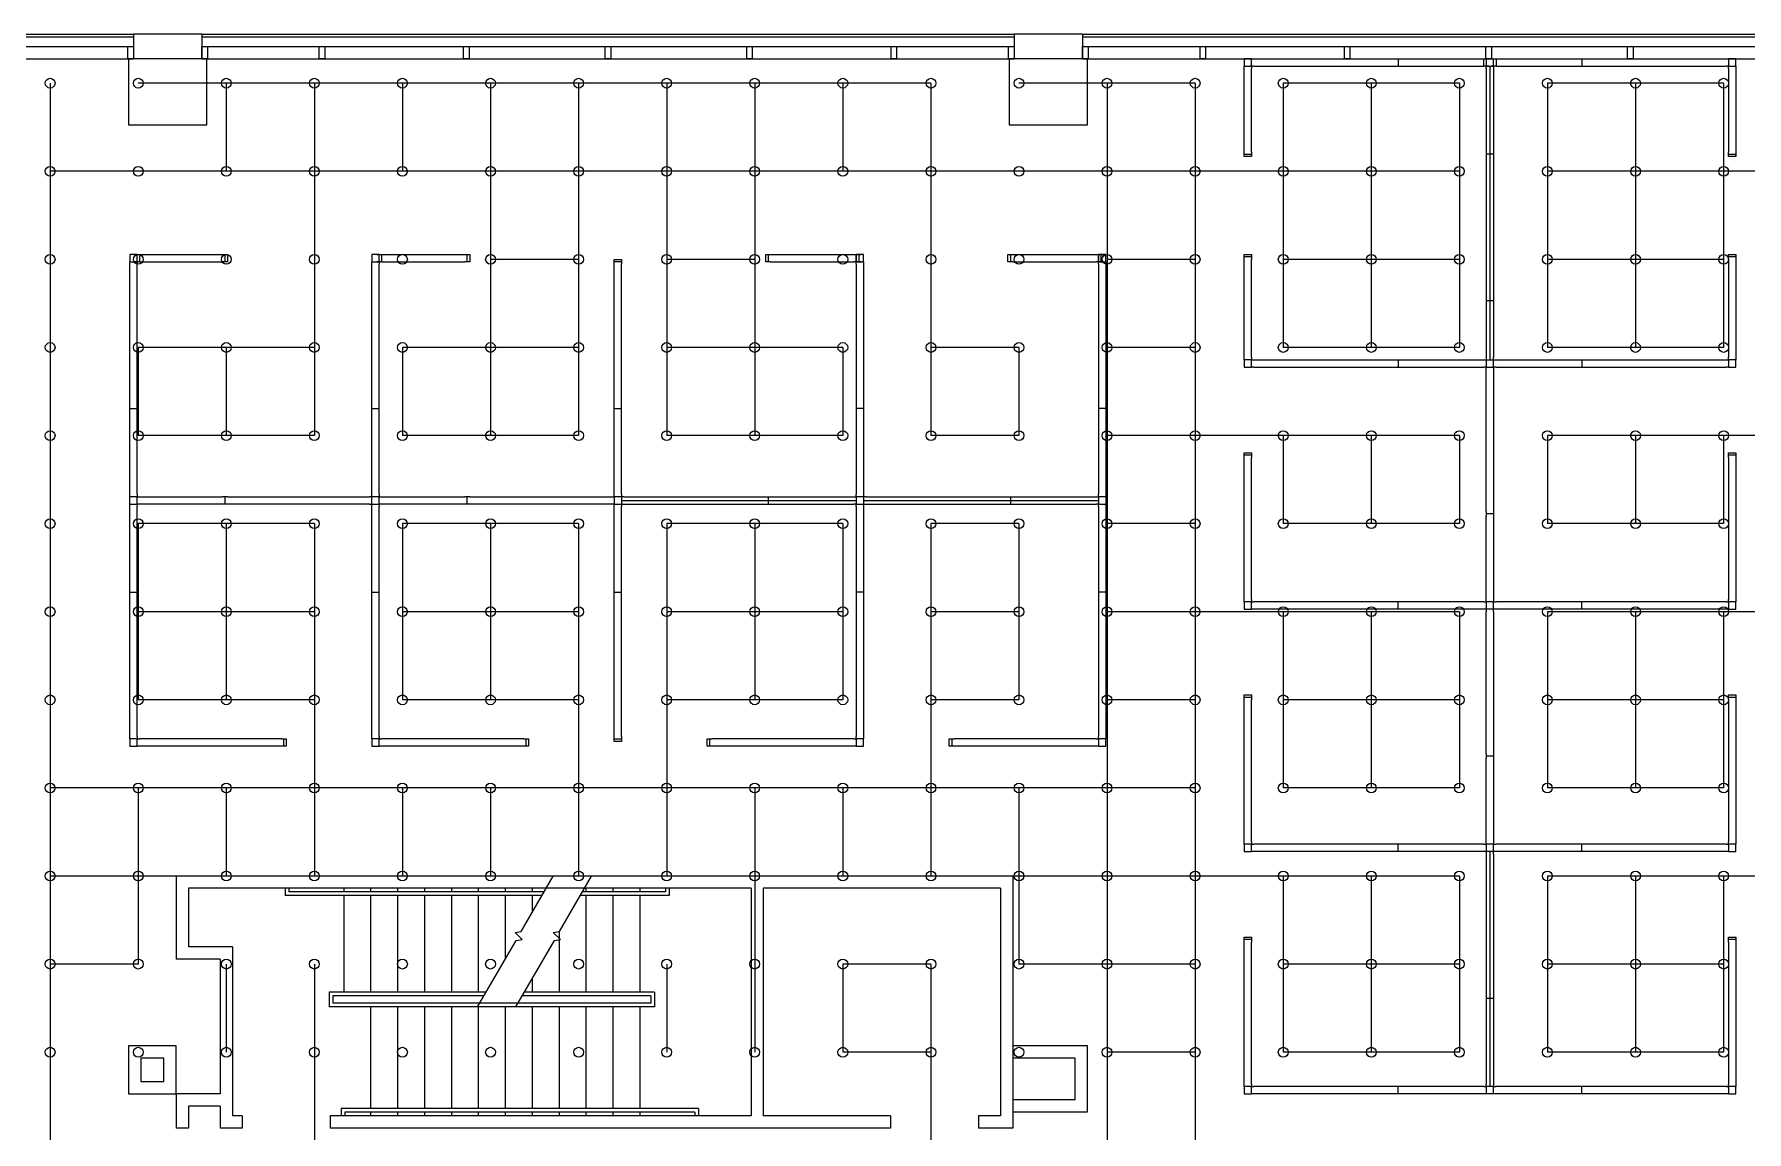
# Model space of a CAD drawing. Header units: inches. Extents: x 1102 to 3431, y 1202 to 3384.
# Drawn here: x 1530 to 2229, y 2936 to 3384 of the extents above; entities that cross this region are included whole.
import ezdxf

# ---------------------------------------------------------------- set-up
doc = ezdxf.new("R2010")
doc.units = ezdxf.units.IN
doc.header["$MEASUREMENT"] = 0
for name, color, linetype in [('E-B-CORE', 8, 'CONTINUOUS'), ('E-B-FURR', 6, 'CONTINUOUS'), ('E-B-GLAZ', 8, 'CONTINUOUS'), ('E-B-MULL', 8, 'CONTINUOUS'), ('E-B-SHEL', 2, 'CONTINUOUS'), ('E-F-STAIR', 8, 'CONTINUOUS'), ('PANELS_201', 6, 'CONTINUOUS')]:
    doc.layers.add(name, color=color, linetype=linetype)

msp = doc.modelspace()

# ---------------------------------------------------------------- linework, layer by layer
at = {"layer": 'E-B-CORE'}
for p, q in [((1929.5, 3040), (1587.5, 3040)), ((1587.5, 3040), (1587.5, 3006)), ((1929.5, 3040), (1929.5, 2937)), ((1822.5, 3035), (1592.5, 3035)), ((1592.5, 3035), (1592.5, 3011)), ((1822.5, 3035), (1822.5, 2942)), ((1924.5, 3035), (1827.5, 3035)), ((1827.5, 3035), (1827.5, 2942)), ((1924.5, 3035), (1924.5, 2942)), ((1610.5, 3011), (1592.5, 3011)), ((1610.5, 3011), (1610.5, 2942)), ((1605.5, 3006), (1587.5, 3006)), ((1605.5, 3006), (1605.5, 2951)), ((1955, 2965.610173), (1929.5, 2965.610173)), ((1955, 2948.610173), (1955, 2965.610173)), ((1605.5, 2951), (1587.5, 2951)), ((1587.5, 2951), (1587.5, 2937)), ((1929.5, 2948.610173), (1955, 2948.610173)), ((1605.5, 2946), (1592.5, 2946)), ((1592.5, 2946), (1592.5, 2937)), ((1605.5, 2946), (1605.5, 2937)), ((1614.5, 2942), (1610.5, 2942)), ((1614.5, 2942), (1614.5, 2937)), ((1822.5, 2942), (1650.5, 2942)), ((1650.5, 2942), (1650.5, 2937)), ((1879.5, 2942), (1827.5, 2942)), ((1879.5, 2942), (1879.5, 2937)), ((1924.5, 2942), (1915.5, 2942)), ((1915.5, 2942), (1915.5, 2937)), ((1592.5, 2937), (1587.5, 2937)), ((1614.5, 2937), (1605.5, 2937)), ((1879.5, 2937), (1650.5, 2937)), ((1929.5, 2937), (1915.5, 2937))]:
    msp.add_line(p, q, dxfattribs=at)
for points in [[(1587.5, 2970.610173), (1568, 2970.610173), (1568, 2951), (1587.5, 2951)], [(1582.5, 2965.610173), (1573, 2965.610173), (1573, 2956), (1582.5, 2956)]]:
    msp.add_lwpolyline(points, close=True, dxfattribs=at)
for points in [[(1960, 2970.610173), (1929.5, 2970.610173)], [(1929.5, 2943.610173), (1960, 2943.610173), (1960, 2970.610173)]]:
    msp.add_lwpolyline(points, dxfattribs=at)
at = {"layer": 'E-B-FURR'}
for p, q in [((1238, 3374), (1570, 3374)), ((1598, 3374), (1930, 3374)), ((1958, 3374), (2290, 3374))]:
    msp.add_line(p, q, dxfattribs=at)
at = {"layer": 'E-B-FURR', "color": 3}
for p, q in [((1536, 3364), (1536, 3328)), ((1608, 3364), (1572, 3364)), ((1608, 3364), (1608, 3328)), ((1644, 3364), (1608, 3364)), ((1644, 3364), (1644, 3328)), ((1680, 3364), (1644, 3364)), ((1680, 3364), (1680, 3328)), ((1716, 3364), (1680, 3364)), ((1716, 3364), (1716, 3328)), ((1752, 3364), (1716, 3364)), ((1752, 3364), (1752, 3328)), ((1788, 3364), (1752, 3364)), ((1788, 3364), (1788, 3328)), ((1824, 3364), (1788, 3364)), ((1824, 3364), (1824, 3328)), ((1860, 3364), (1824, 3364)), ((1860, 3364), (1860, 3328)), ((1896, 3364), (1860, 3364)), ((1896, 3364), (1896, 3328)), ((1968, 3364), (1932, 3364)), ((1968, 3364), (1968, 3328)), ((2004, 3364), (1968, 3364)), ((2004, 3364), (2004, 3328)), ((2040, 3364), (2040, 3328)), ((2076, 3364), (2040, 3364)), ((2076, 3364), (2076, 3328)), ((2112, 3364), (2076, 3364)), ((2112, 3364), (2112, 3328)), ((2148, 3364), (2148, 3328)), ((2184, 3364), (2148, 3364)), ((2184, 3364), (2184, 3328)), ((2220, 3364), (2184, 3364)), ((2220, 3364), (2220, 3328)), ((1536, 3328), (1536, 3292)), ((1572, 3328), (1536, 3328)), ((1608, 3328), (1572, 3328)), ((1644, 3328), (1608, 3328)), ((1644, 3328), (1644, 3292)), ((1680, 3328), (1644, 3328)), ((1716, 3328), (1680, 3328)), ((1716, 3328), (1716, 3292)), ((1752, 3328), (1716, 3328)), ((1752, 3328), (1752, 3292)), ((1788, 3328), (1752, 3328)), ((1788, 3328), (1788, 3292)), ((1824, 3328), (1788, 3328)), ((1824, 3328), (1824, 3292)), ((1860, 3328), (1824, 3328)), ((1896, 3328), (1860, 3328)), ((1896, 3328), (1896, 3292)), ((1932, 3328), (1896, 3328)), ((1968, 3328), (1932, 3328)), ((1968, 3328), (1968, 3292)), ((2004, 3328), (1968, 3328)), ((2004, 3328), (2004, 3292)), ((2040, 3328), (2004, 3328)), ((2040, 3328), (2040, 3292)), ((2076, 3328), (2040, 3328)), ((2076, 3328), (2076, 3292)), ((2112, 3328), (2076, 3328)), ((2112, 3328), (2112, 3292)), ((2148, 3328), (2148, 3292)), ((2184, 3328), (2148, 3328)), ((2184, 3328), (2184, 3292)), ((2220, 3328), (2184, 3328)), ((2220, 3328), (2220, 3292)), ((2256, 3328), (2220, 3328)), ((1536, 3292), (1536, 3256)), ((1644, 3292), (1644, 3256)), ((1716, 3292), (1716, 3256)), ((1752, 3292), (1716, 3292)), ((1752, 3292), (1752, 3256)), ((1788, 3292), (1788, 3256)), ((1824, 3292), (1788, 3292)), ((1824, 3292), (1824, 3256)), ((1896, 3292), (1896, 3256)), ((1968, 3292), (1968, 3256)), ((2004, 3292), (1968, 3292)), ((2004, 3292), (2004, 3256)), ((2040, 3292), (2040, 3256)), ((2076, 3292), (2040, 3292)), ((2076, 3292), (2076, 3256)), ((2112, 3292), (2076, 3292)), ((2112, 3292), (2112, 3256)), ((2148, 3292), (2148, 3256)), ((2184, 3292), (2148, 3292)), ((2184, 3292), (2184, 3256)), ((2220, 3292), (2184, 3292)), ((2220, 3292), (2220, 3256)), ((1536, 3256), (1536, 3220)), ((1572, 3256), (1572, 3220)), ((1608, 3256), (1572, 3256)), ((1608, 3256), (1608, 3220)), ((1644, 3256), (1608, 3256)), ((1644, 3256), (1644, 3220)), ((1680, 3256), (1680, 3220)), ((1716, 3256), (1680, 3256)), ((1716, 3256), (1716, 3220)), ((1752, 3256), (1716, 3256)), ((1752, 3256), (1752, 3220)), ((1788, 3256), (1788, 3220)), ((1824, 3256), (1788, 3256)), ((1824, 3256), (1824, 3220)), ((1860, 3256), (1824, 3256)), ((1860, 3256), (1860, 3220)), ((1896, 3256), (1896, 3220)), ((1932, 3256), (1896, 3256)), ((1932, 3256), (1932, 3220)), ((1968, 3256), (1968, 3220)), ((2004, 3256), (1968, 3256)), ((2004, 3256), (2004, 3220)), ((2076, 3256), (2040, 3256)), ((2112, 3256), (2076, 3256)), ((2184, 3256), (2148, 3256)), ((2220, 3256), (2184, 3256)), ((1536, 3220), (1536, 3184)), ((1608, 3220), (1572, 3220)), ((1644, 3220), (1608, 3220)), ((1716, 3220), (1680, 3220)), ((1752, 3220), (1716, 3220)), ((1824, 3220), (1788, 3220)), ((1860, 3220), (1824, 3220)), ((1932, 3220), (1896, 3220)), ((1968, 3220), (1968, 3184)), ((2004, 3220), (1968, 3220)), ((2004, 3220), (2004, 3184)), ((2040, 3220), (2004, 3220)), ((2040, 3220), (2040, 3184)), ((2076, 3220), (2040, 3220)), ((2076, 3220), (2076, 3184)), ((2112, 3220), (2076, 3220)), ((2112, 3220), (2112, 3184)), ((2148, 3220), (2148, 3184)), ((2184, 3220), (2148, 3220)), ((2184, 3220), (2184, 3184)), ((2220, 3220), (2184, 3220)), ((2220, 3220), (2220, 3184)), ((2256, 3220), (2220, 3220)), ((1536, 3184), (1536, 3148)), ((1572, 3184), (1572, 3148)), ((1608, 3184), (1572, 3184)), ((1608, 3184), (1608, 3148)), ((1644, 3184), (1608, 3184)), ((1644, 3184), (1644, 3148)), ((1680, 3184), (1680, 3148)), ((1716, 3184), (1680, 3184)), ((1716, 3184), (1716, 3148)), ((1752, 3184), (1716, 3184)), ((1752, 3184), (1752, 3148)), ((1788, 3184), (1788, 3148)), ((1824, 3184), (1788, 3184)), ((1824, 3184), (1824, 3148)), ((1860, 3184), (1824, 3184)), ((1860, 3184), (1860, 3148)), ((1896, 3184), (1896, 3148)), ((1932, 3184), (1896, 3184)), ((1932, 3184), (1932, 3148)), ((1968, 3184), (1968, 3148)), ((2004, 3184), (1968, 3184)), ((2004, 3184), (2004, 3148)), ((2076, 3184), (2040, 3184)), ((2112, 3184), (2076, 3184)), ((2184, 3184), (2148, 3184)), ((2220, 3184), (2184, 3184)), ((1536, 3148), (1536, 3112)), ((1572, 3148), (1572, 3112)), ((1608, 3148), (1572, 3148)), ((1608, 3148), (1608, 3112)), ((1644, 3148), (1608, 3148)), ((1644, 3148), (1644, 3112)), ((1680, 3148), (1680, 3112)), ((1716, 3148), (1680, 3148)), ((1716, 3148), (1716, 3112)), ((1752, 3148), (1716, 3148)), ((1752, 3148), (1752, 3112)), ((1788, 3148), (1788, 3112)), ((1824, 3148), (1788, 3148)), ((1824, 3148), (1824, 3112)), ((1860, 3148), (1824, 3148)), ((1860, 3148), (1860, 3112)), ((1896, 3148), (1896, 3112)), ((1932, 3148), (1896, 3148)), ((1932, 3148), (1932, 3112)), ((1968, 3148), (1968, 3112)), ((2004, 3148), (1968, 3148)), ((2004, 3148), (2004, 3112)), ((2040, 3148), (2004, 3148)), ((2040, 3148), (2040, 3112)), ((2076, 3148), (2040, 3148)), ((2076, 3148), (2076, 3112)), ((2112, 3148), (2076, 3148)), ((2112, 3148), (2112, 3112)), ((2148, 3148), (2148, 3112)), ((2184, 3148), (2148, 3148)), ((2184, 3148), (2184, 3112)), ((2220, 3148), (2184, 3148)), ((2220, 3148), (2220, 3112)), ((2256, 3148), (2220, 3148)), ((1536, 3112), (1536, 3076)), ((1608, 3112), (1572, 3112)), ((1644, 3112), (1608, 3112)), ((1644, 3112), (1644, 3076)), ((1716, 3112), (1680, 3112)), ((1752, 3112), (1716, 3112)), ((1752, 3112), (1752, 3076)), ((1788, 3112), (1788, 3076)), ((1824, 3112), (1788, 3112)), ((1860, 3112), (1824, 3112)), ((1896, 3112), (1896, 3076)), ((1932, 3112), (1896, 3112)), ((1968, 3112), (1968, 3076)), ((2004, 3112), (1968, 3112)), ((2004, 3112), (2004, 3076)), ((2040, 3112), (2040, 3076)), ((2076, 3112), (2040, 3112)), ((2076, 3112), (2076, 3076)), ((2112, 3112), (2076, 3112)), ((2112, 3112), (2112, 3076)), ((2148, 3112), (2148, 3076)), ((2184, 3112), (2148, 3112)), ((2184, 3112), (2184, 3076)), ((2220, 3112), (2184, 3112)), ((2220, 3112), (2220, 3076)), ((1536, 3076), (1536, 3040)), ((1572, 3076), (1536, 3076)), ((1572, 3076), (1572, 3040)), ((1608, 3076), (1572, 3076)), ((1608, 3076), (1608, 3040)), ((1644, 3076), (1608, 3076)), ((1644, 3076), (1644, 3040)), ((1680, 3076), (1644, 3076)), ((1680, 3076), (1680, 3040)), ((1716, 3076), (1680, 3076)), ((1716, 3076), (1716, 3040)), ((1752, 3076), (1716, 3076)), ((1752, 3076), (1752, 3040)), ((1788, 3076), (1752, 3076)), ((1788, 3076), (1788, 3040)), ((1824, 3076), (1788, 3076)), ((1824, 3076), (1824, 3040)), ((1860, 3076), (1824, 3076)), ((1860, 3076), (1860, 3040)), ((1896, 3076), (1860, 3076)), ((1896, 3076), (1896, 3040)), ((1932, 3076), (1896, 3076)), ((1932, 3076), (1932, 3040)), ((1968, 3076), (1932, 3076)), ((1968, 3076), (1968, 3040)), ((2004, 3076), (1968, 3076)), ((2004, 3076), (2004, 3040)), ((2076, 3076), (2040, 3076)), ((2112, 3076), (2076, 3076)), ((2184, 3076), (2148, 3076)), ((2220, 3076), (2184, 3076)), ((1536, 3040), (1536, 3004)), ((1572, 3040), (1536, 3040)), ((1572, 3040), (1572, 3004)), ((1608, 3040), (1572, 3040)), ((1644, 3040), (1608, 3040)), ((1680, 3040), (1644, 3040)), ((1716, 3040), (1680, 3040)), ((1824, 3040), (1788, 3040)), ((1824, 3040), (1824, 3004)), ((1860, 3040), (1824, 3040)), ((1896, 3040), (1860, 3040)), ((1932, 3040), (1896, 3040)), ((1932, 3040), (1932, 3004)), ((1968, 3040), (1932, 3040)), ((1968, 3040), (1968, 3004)), ((2004, 3040), (1968, 3040)), ((2004, 3040), (2004, 3004)), ((2040, 3040), (2004, 3040)), ((2040, 3040), (2040, 3004)), ((2076, 3040), (2040, 3040)), ((2076, 3040), (2076, 3004)), ((2112, 3040), (2076, 3040)), ((2112, 3040), (2112, 3004)), ((2148, 3040), (2148, 3004)), ((2184, 3040), (2148, 3040)), ((2184, 3040), (2184, 3004)), ((2220, 3040), (2184, 3040)), ((2220, 3040), (2220, 3004)), ((2256, 3040), (2220, 3040)), ((1536, 3004), (1536, 2968)), ((1572, 3004), (1536, 3004)), ((1608, 3004), (1608, 2968)), ((1644, 3004), (1644, 2968)), ((1788, 3004), (1788, 2968)), ((1824, 3004), (1824, 2968)), ((1860, 3004), (1860, 2968)), ((1896, 3004), (1860, 3004)), ((1896, 3004), (1896, 2968)), ((1968, 3004), (1932, 3004)), ((1968, 3004), (1968, 2968)), ((2004, 3004), (1968, 3004)), ((2004, 3004), (2004, 2968)), ((2040, 3004), (2040, 2968)), ((2076, 3004), (2040, 3004)), ((2076, 3004), (2076, 2968)), ((2112, 3004), (2076, 3004)), ((2112, 3004), (2112, 2968)), ((2148, 3004), (2148, 2968)), ((2184, 3004), (2148, 3004)), ((2184, 3004), (2184, 2968)), ((2220, 3004), (2184, 3004)), ((2220, 3004), (2220, 2968)), ((1536, 2968), (1536, 2932)), ((1644, 2968), (1644, 2932)), ((1896, 2968), (1860, 2968)), ((1896, 2968), (1896, 2932)), ((1968, 2968), (1968, 2932)), ((2004, 2968), (1968, 2968)), ((2004, 2968), (2004, 2932)), ((2076, 2968), (2040, 2968)), ((2112, 2968), (2076, 2968)), ((2184, 2968), (2148, 2968)), ((2220, 2968), (2184, 2968))]:
    msp.add_line(p, q, dxfattribs=at)
at = {"layer": 'E-B-FURR'}
for points in [[(1600, 3374), (1568, 3374), (1568, 3347), (1600, 3347)], [(1960, 3374), (1928, 3374), (1928, 3347), (1960, 3347)]]:
    msp.add_lwpolyline(points, close=True, dxfattribs=at)
for centre in [(1536, 3364), (1572, 3364), (1608, 3364), (1644, 3364), (1680, 3364), (1716, 3364), (1752, 3364), (1788, 3364), (1824, 3364), (1860, 3364), (1896, 3364), (1932, 3364), (1968, 3364), (2004, 3364), (2040, 3364), (2076, 3364), (2112, 3364), (2148, 3364), (2184, 3364), (2220, 3364), (1536, 3328), (1572, 3328), (1608, 3328), (1644, 3328), (1680, 3328), (1716, 3328), (1752, 3328), (1788, 3328), (1824, 3328), (1860, 3328), (1896, 3328), (1932, 3328), (1968, 3328), (2004, 3328), (2040, 3328), (2076, 3328), (2112, 3328), (2148, 3328), (2184, 3328), (2220, 3328), (1536, 3292), (1572, 3292), (1608, 3292), (1644, 3292), (1680, 3292), (1716, 3292), (1752, 3292), (1788, 3292), (1824, 3292), (1860, 3292), (1896, 3292), (1932, 3292), (1968, 3292), (2004, 3292), (2040, 3292), (2076, 3292), (2112, 3292), (2148, 3292), (2184, 3292), (2220, 3292), (1536, 3256), (1572, 3256), (1608, 3256), (1644, 3256), (1680, 3256), (1716, 3256), (1752, 3256), (1788, 3256), (1824, 3256), (1860, 3256), (1896, 3256), (1932, 3256), (1968, 3256), (2004, 3256), (2040, 3256), (2076, 3256), (2112, 3256), (2148, 3256), (2184, 3256), (2220, 3256), (1536, 3220), (1572, 3220), (1608, 3220), (1644, 3220), (1680, 3220), (1716, 3220), (1752, 3220), (1788, 3220), (1824, 3220), (1860, 3220), (1896, 3220), (1932, 3220), (1968, 3220), (2004, 3220), (2040, 3220), (2076, 3220), (2112, 3220), (2148, 3220), (2184, 3220), (2220, 3220), (1536, 3184), (1572, 3184), (1608, 3184), (1644, 3184), (1680, 3184), (1716, 3184), (1752, 3184), (1788, 3184), (1824, 3184), (1860, 3184), (1896, 3184), (1932, 3184), (1968, 3184), (2004, 3184), (2040, 3184), (2076, 3184), (2112, 3184), (2148, 3184), (2184, 3184), (2220, 3184), (1536, 3148), (1572, 3148), (1608, 3148), (1644, 3148), (1680, 3148), (1716, 3148), (1752, 3148), (1788, 3148), (1824, 3148), (1860, 3148), (1896, 3148), (1932, 3148), (1968, 3148), (2004, 3148), (2040, 3148), (2076, 3148), (2112, 3148), (2148, 3148), (2184, 3148), (2220, 3148), (1536, 3112), (1572, 3112), (1608, 3112), (1644, 3112), (1680, 3112), (1716, 3112), (1752, 3112), (1788, 3112), (1824, 3112), (1860, 3112), (1896, 3112), (1932, 3112), (1968, 3112), (2004, 3112), (2040, 3112), (2076, 3112), (2112, 3112), (2148, 3112), (2184, 3112), (2220, 3112), (1536, 3076), (1572, 3076), (1608, 3076), (1644, 3076), (1680, 3076), (1716, 3076), (1752, 3076), (1788, 3076), (1824, 3076), (1860, 3076), (1896, 3076), (1932, 3076), (1968, 3076), (2004, 3076), (2040, 3076), (2076, 3076), (2112, 3076), (2148, 3076), (2184, 3076), (2220, 3076), (1536, 3040), (1572, 3040), (1608, 3040), (1644, 3040), (1680, 3040), (1716, 3040), (1752, 3040), (1788, 3040), (1824, 3040), (1860, 3040), (1896, 3040), (1932, 3040), (1968, 3040), (2004, 3040), (2040, 3040), (2076, 3040), (2112, 3040), (2148, 3040), (2184, 3040), (2220, 3040), (1536, 3004), (1572, 3004), (1608, 3004), (1644, 3004), (1680, 3004), (1716, 3004), (1752, 3004), (1788, 3004), (1824, 3004), (1860, 3004), (1896, 3004), (1932, 3004), (1968, 3004), (2004, 3004), (2040, 3004), (2076, 3004), (2112, 3004), (2148, 3004), (2184, 3004), (2220, 3004), (1536, 2968), (1572, 2968), (1608, 2968), (1644, 2968), (1680, 2968), (1716, 2968), (1752, 2968), (1788, 2968), (1824, 2968), (1860, 2968), (1896, 2968), (1932, 2968), (1968, 2968), (2004, 2968), (2040, 2968), (2076, 2968), (2112, 2968), (2148, 2968), (2184, 2968), (2220, 2968)]:
    msp.add_circle(centre, 2, dxfattribs=at)
at = {"layer": 'E-B-GLAZ'}
for p, q in [((1238, 3384), (1570, 3384)), ((1238, 3383), (1570, 3383)), ((1598, 3384), (1930, 3384)), ((1598, 3383), (1930, 3383)), ((1958, 3384), (2290, 3384)), ((1958, 3383), (2290, 3383)), ((1238, 3379), (1570, 3379)), ((1598, 3379), (1930, 3379)), ((1958, 3379), (2290, 3379))]:
    msp.add_line(p, q, dxfattribs=at)
at = {"layer": 'E-B-MULL'}
for points in [[(1570, 3379), (1570, 3374), (1567.75, 3374), (1567.75, 3379)], [(1600.25, 3379), (1600.25, 3374), (1598, 3374), (1598, 3379)], [(1648.25, 3379), (1648.25, 3374), (1646, 3374), (1646, 3379)], [(1707.25, 3379), (1707.25, 3374), (1705, 3374), (1705, 3379)], [(1765.125, 3379), (1765.125, 3374), (1762.875, 3374), (1762.875, 3379)], [(1823, 3379), (1823, 3374), (1820.75, 3374), (1820.75, 3379)], [(1882, 3379), (1882, 3374), (1879.75, 3374), (1879.75, 3379)], [(1930, 3379), (1930, 3374), (1927.75, 3374), (1927.75, 3379)], [(1960.25, 3379), (1960.25, 3374), (1958, 3374), (1958, 3379)], [(2008.25, 3379), (2008.25, 3374), (2006, 3374), (2006, 3379)], [(2067.25, 3379), (2067.25, 3374), (2065, 3374), (2065, 3379)], [(2125.125, 3379), (2125.125, 3374), (2122.875, 3374), (2122.875, 3379)], [(2183, 3379), (2183, 3374), (2180.75, 3374), (2180.75, 3379)]]:
    msp.add_lwpolyline(points, close=True, dxfattribs=at)
at = {"layer": 'E-B-SHEL'}
for p, q in [((1570, 3384), (1570, 3374)), ((1598, 3384), (1570, 3384)), ((1598, 3384), (1598, 3374)), ((1930, 3384), (1930, 3374)), ((1958, 3384), (1930, 3384)), ((1958, 3384), (1958, 3374)), ((1598, 3374), (1570, 3374)), ((1958, 3374), (1930, 3374))]:
    msp.add_line(p, q, dxfattribs=at)
at = {"layer": 'E-F-STAIR'}
for p, q in [((1632, 3035), (1632, 3032)), ((1737.004818, 3032), (1632, 3032)), ((1633.5, 3035), (1633.5, 3033.5)), ((1737.870843, 3033.5), (1633.5, 3033.5)), ((1656, 3035), (1656, 3033.5)), ((1656, 3032), (1656, 2992.5)), ((1667, 3035), (1667, 3033.5)), ((1667, 3032), (1667, 2992.5)), ((1678, 3035), (1678, 3033.5)), ((1678, 3032), (1678, 2992.5)), ((1689, 3035), (1689, 3033.5)), ((1689, 3032), (1689, 2992.5)), ((1700, 3035), (1700, 3033.5)), ((1700, 3032), (1700, 2992.5)), ((1711, 3035), (1711, 3033.5)), ((1711, 3032), (1711, 2992.5)), ((1722, 3035), (1722, 3033.5)), ((1722, 3032), (1722, 3006.010893)), ((1733, 3035), (1733, 3033.5)), ((1733, 3032), (1733, 3025.063452)), ((1789, 3032), (1752.667234, 3032)), ((1787.5, 3033.5), (1753.533259, 3033.5)), ((1755, 3035), (1755, 3033.5)), ((1755, 3032), (1755, 2992.5)), ((1766, 3035), (1766, 3033.5)), ((1766, 3032), (1766, 2992.5)), ((1777, 3035), (1777, 3033.5)), ((1777, 3032), (1777, 2992.5)), ((1787.5, 3035), (1787.5, 3033.5)), ((1789, 3035), (1789, 3032)), ((1744, 3017.25124), (1744, 2992.5)), ((1733, 2997.935352), (1733, 2992.5)), ((1714.199482, 2992.5), (1650, 2992.5)), ((1650, 2992.5), (1650, 2986.5)), ((1713.333457, 2991), (1651.5, 2991)), ((1651.5, 2991), (1651.5, 2988)), ((1781.5, 2991), (1728.995873, 2991)), ((1783, 2992.5), (1729.861898, 2992.5)), ((1781.5, 2991), (1781.5, 2988)), ((1783, 2992.5), (1783, 2986.5)), ((1783, 2986.5), (1650, 2986.5)), ((1781.5, 2988), (1651.5, 2988)), ((1667, 2986.5), (1667, 2945)), ((1678, 2986.5), (1678, 2945)), ((1689, 2986.5), (1689, 2945)), ((1700, 2986.5), (1700, 2945)), ((1711, 2986.5), (1711, 2945)), ((1722, 2986.5), (1722, 2945)), ((1733, 2986.5), (1733, 2945)), ((1744, 2986.5), (1744, 2945)), ((1755, 2986.5), (1755, 2945)), ((1766, 2986.5), (1766, 2945)), ((1777, 2986.5), (1777, 2945)), ((1801, 2945), (1655, 2945)), ((1655, 2945), (1655, 2942)), ((1799.5, 2943.5), (1656.5, 2943.5)), ((1656.5, 2943.5), (1656.5, 2942)), ((1667, 2943.5), (1667, 2942)), ((1678, 2943.5), (1678, 2942)), ((1689, 2943.5), (1689, 2942)), ((1700, 2943.5), (1700, 2942)), ((1711, 2943.5), (1711, 2942)), ((1722, 2943.5), (1722, 2942)), ((1733, 2943.5), (1733, 2942)), ((1744, 2943.5), (1744, 2942)), ((1755, 2943.5), (1755, 2942)), ((1766, 2943.5), (1766, 2942)), ((1777, 2943.5), (1777, 2942)), ((1799.5, 2943.5), (1799.5, 2942)), ((1801, 2945), (1801, 2942))]:
    msp.add_line(p, q, dxfattribs=at)
for points in [[(1710.735381, 2986.5), (1726.431571, 3013.6866), (1728.930949, 3014.015649), (1726.002746, 3016.943852), (1728.502124, 3017.272902), (1741.62362, 3040)], [(1726.397797, 2986.5), (1742.093987, 3013.6866), (1744.593365, 3014.015649), (1741.665162, 3016.943852), (1744.16454, 3017.272902), (1757.286036, 3040)]]:
    msp.add_lwpolyline(points, dxfattribs=at)
at = {"layer": 'PANELS_201', "linetype": 'Continuous'}
for p, q in [((2086.000777, 3374), (2088.000777, 3374)), ((2087.000777, 3374), (2087.000777, 3371)), ((2123.000775, 3374), (2123.000775, 3371)), ((2126, 3370.998679), (2126, 3373.998679)), ((2160.999998, 3373.998679), (2162.999998, 3373.998679)), ((2161.999998, 3373.998679), (2161.999998, 3370.998679)), ((2086.000777, 3371), (2088.000777, 3371)), ((2160.999998, 3370.998679), (2162.999998, 3370.998679)), ((1571.501499, 3291.01024), (1571.501499, 3294.01024)), ((1670.501499, 3291.01024), (1670.501499, 3294.01024)), ((1866.501499, 3294.01024), (1866.501499, 3291.01024)), ((1965.501499, 3294.01024), (1965.501499, 3291.01024)), ((2123, 3188.998679), (2123, 3246.998679)), ((2126, 3246.998679), (2126, 3188.998679)), ((1572.501499, 3195.01024), (1606.501499, 3195.01024)), ((1606.501499, 3192.01024), (1572.501499, 3192.01024)), ((1608.501499, 3195.01024), (1666.501499, 3195.01024)), ((1666.501499, 3192.01024), (1608.501499, 3192.01024)), ((1671.501499, 3195.01024), (1705.501499, 3195.01024)), ((1705.501499, 3192.01024), (1671.501499, 3192.01024)), ((1707.501499, 3195.01024), (1765.501499, 3195.01024)), ((1765.501499, 3192.01024), (1707.501499, 3192.01024)), ((2123, 3152.998679), (2123, 3186.998679)), ((2126, 3186.998679), (2126, 3152.998679)), ((2123, 3089.998679), (2123, 3147.998679)), ((2126, 3147.998679), (2126, 3089.998679)), ((2123, 3053.998679), (2123, 3087.998679)), ((2126, 3087.998679), (2126, 3053.998679))]:
    msp.add_line(p, q, dxfattribs=at)
for points in [[(2027.000777, 3374), (2024.000777, 3374), (2024.000777, 3371)], [(2028.000777, 3371), (2027.000777, 3371), (2027.000777, 3374), (2028.000777, 3374)], [(2028.000777, 3374), (2086.000777, 3374)], [(2088.000777, 3374), (2122.000775, 3374)], [(2122, 3373.998679), (2123, 3373.998679), (2123, 3370.998679), (2122, 3370.998679)], [(2124.000775, 3371), (2123.000775, 3371), (2122.000775, 3371), (2122.000775, 3374), (2124.000775, 3374)], [(2123, 3373.998679), (2126, 3373.998679)], [(2125, 3373.998679), (2126, 3373.998679), (2127, 3373.998679), (2127, 3370.998679), (2125, 3370.998679)], [(2127, 3370.998679), (2126, 3370.998679), (2126, 3373.998679), (2127, 3373.998679)], [(2127, 3373.998679), (2160.999998, 3373.998679)], [(2162.999223, 3374), (2220.999223, 3374)], [(2220.999223, 3374), (2221.999223, 3374), (2221.999223, 3371), (2220.999223, 3371)], [(2224.999223, 3371), (2224.999223, 3374), (2221.999223, 3374)], [(2024.000777, 3370), (2024.000777, 3371), (2027.000777, 3371), (2027.000777, 3370)], [(2024.000777, 3336.000002), (2024.000777, 3370)], [(2027.000777, 3336.000002), (2027.000777, 3370)], [(2028.000777, 3371), (2086.000777, 3371)], [(2088.000777, 3371), (2122.000775, 3371)], [(2123, 3369.998679), (2123, 3370.998679), (2126, 3370.998679), (2126, 3369.998679)], [(2123, 3369.998679), (2123, 3335.998679)], [(2124.5, 3370.998679), (2124.5, 3334.998679)], [(2126, 3369.998679), (2126, 3335.998679)], [(2127, 3370.998679), (2160.999998, 3370.998679)], [(2162.999223, 3371), (2220.999223, 3371)], [(2221.999223, 3370), (2221.999223, 3371), (2224.999223, 3371), (2224.999223, 3370)], [(2221.999223, 3370), (2221.999223, 3336.000002)], [(2224.999223, 3370), (2224.999223, 3336.000002)], [(2027.000777, 3336.000002), (2027.000777, 3335.000002), (2027.000777, 3334.000002), (2024.000777, 3334.000002), (2024.000777, 3336.000002)], [(2024.000777, 3335.000002), (2027.000777, 3335.000002)], [(2123, 3335.998679), (2123, 3333.998679)], [(2126, 3334.998679), (2123, 3334.998679)], [(2123, 3333.998679), (2123, 3275.998679)], [(2124.5, 3334.998679), (2124.5, 3274.998679)], [(2126, 3335.998679), (2126, 3333.998679)], [(2126, 3333.998679), (2126, 3275.998679)], [(2224.999223, 3336.000002), (2224.999223, 3335.000002), (2224.999223, 3334.000002), (2221.999223, 3334.000002), (2221.999223, 3336.000002)], [(2221.999223, 3335.000002), (2224.999223, 3335.000002)], [(1571.501499, 3294.01024), (1568.501499, 3294.01024), (1568.501499, 3291.01024)], [(1568.501499, 3290.01024), (1568.501499, 3291.01024), (1571.501499, 3291.01024), (1571.501499, 3290.01024)], [(1568.501499, 3232.01024), (1568.501499, 3290.01024)], [(1570.501499, 3294.01024), (1571.501499, 3294.01024), (1572.501499, 3294.01024), (1572.501499, 3291.01024), (1570.501499, 3291.01024)], [(1572.501499, 3291.01024), (1571.501499, 3291.01024), (1571.501499, 3294.01024), (1572.501499, 3294.01024)], [(1571.501499, 3232.01024), (1571.501499, 3290.01024)], [(1572.501499, 3294.01024), (1606.501498, 3294.01024)], [(1572.501499, 3291.01024), (1606.501498, 3291.01024)], [(1606.501498, 3294.01024), (1607.501498, 3294.01024), (1608.501498, 3294.01024), (1608.501498, 3291.01024), (1606.501498, 3291.01024)], [(1607.501498, 3291.01024), (1607.501498, 3294.01024)], [(1670.501499, 3294.01024), (1667.501499, 3294.01024), (1667.501499, 3291.01024)], [(1667.501499, 3290.01024), (1667.501499, 3291.01024), (1670.501499, 3291.01024), (1670.501499, 3290.01024)], [(1667.501499, 3232.01024), (1667.501499, 3290.01024)], [(1669.501499, 3294.01024), (1670.501499, 3294.01024), (1671.501499, 3294.01024), (1671.501499, 3291.01024), (1669.501499, 3291.01024)], [(1671.501499, 3291.01024), (1670.501499, 3291.01024), (1670.501499, 3294.01024), (1671.501499, 3294.01024)], [(1670.501499, 3232.01024), (1670.501499, 3290.01024)], [(1671.501499, 3294.01024), (1705.501498, 3294.01024)], [(1671.501499, 3291.01024), (1705.501498, 3291.01024)], [(1705.501498, 3294.01024), (1706.501498, 3294.01024), (1707.501498, 3294.01024), (1707.501498, 3291.01024), (1705.501498, 3291.01024)], [(1706.501498, 3291.01024), (1706.501498, 3294.01024)], [(1766.501499, 3290.01024), (1766.501499, 3291.01024), (1766.501499, 3292.01024), (1769.501499, 3292.01024), (1769.501499, 3290.01024)], [(1769.501499, 3291.01024), (1766.501499, 3291.01024)], [(1766.501499, 3232.01024), (1766.501499, 3290.01024)], [(1769.501499, 3232.01024), (1769.501499, 3290.01024)], [(1830.501501, 3291.01024), (1829.501501, 3291.01024), (1828.501501, 3291.01024), (1828.501501, 3294.01024), (1830.501501, 3294.01024)], [(1829.501501, 3294.01024), (1829.501501, 3291.01024)], [(1830.501501, 3294.01024), (1864.501499, 3294.01024)], [(1830.501501, 3291.01024), (1864.501499, 3291.01024)], [(1864.501499, 3294.01024), (1865.501499, 3294.01024), (1865.501499, 3291.01024), (1864.501499, 3291.01024)], [(1867.501499, 3291.01024), (1866.501499, 3291.01024), (1865.501499, 3291.01024), (1865.501499, 3294.01024), (1867.501499, 3294.01024)], [(1868.501499, 3291.01024), (1868.501499, 3294.01024), (1865.501499, 3294.01024)], [(1865.501499, 3290.01024), (1865.501499, 3291.01024), (1868.501499, 3291.01024), (1868.501499, 3290.01024)], [(1865.501499, 3290.01024), (1865.501499, 3232.01024)], [(1868.501499, 3290.01024), (1868.501499, 3232.01024)], [(1929.501501, 3291.01024), (1928.501501, 3291.01024), (1927.501501, 3291.01024), (1927.501501, 3294.01024), (1929.501501, 3294.01024)], [(1928.501501, 3294.01024), (1928.501501, 3291.01024)], [(1929.501501, 3294.01024), (1963.501499, 3294.01024)], [(1929.501501, 3291.01024), (1963.501499, 3291.01024)], [(1963.501499, 3294.01024), (1964.501499, 3294.01024), (1964.501499, 3291.01024), (1963.501499, 3291.01024)], [(1966.501499, 3291.01024), (1965.501499, 3291.01024), (1964.501499, 3291.01024), (1964.501499, 3294.01024), (1966.501499, 3294.01024)], [(1967.501499, 3291.01024), (1967.501499, 3294.01024), (1964.501499, 3294.01024)], [(1964.501499, 3290.01024), (1964.501499, 3291.01024), (1967.501499, 3291.01024), (1967.501499, 3290.01024)], [(1964.501499, 3290.01024), (1964.501499, 3232.01024)], [(1967.501499, 3290.01024), (1967.501499, 3232.01024)], [(2024, 3291.998679), (2024, 3292.998679), (2024, 3293.998679), (2027, 3293.998679), (2027, 3291.998679)], [(2027, 3292.998679), (2024, 3292.998679)], [(2024, 3251.998679), (2024, 3291.998679)], [(2027, 3251.998679), (2027, 3291.998679)], [(2221.998446, 3291.998679), (2221.998446, 3292.998679), (2221.998446, 3293.998679), (2224.998446, 3293.998679), (2224.998446, 3291.998679)], [(2224.998446, 3292.998679), (2221.998446, 3292.998679)], [(2221.998446, 3291.998679), (2221.998446, 3251.998679)], [(2224.998446, 3291.998679), (2224.998446, 3251.998679)], [(2123, 3275.998679), (2123, 3273.998679)], [(2126, 3275.998679), (2126, 3273.998679)], [(2126, 3274.998679), (2123, 3274.998679)], [(2123, 3273.998679), (2123, 3251.998679)], [(2124.5, 3274.998679), (2124.5, 3250.998679)], [(2126, 3273.998679), (2126, 3251.998679)], [(2027, 3251.998679), (2027, 3250.998679), (2024, 3250.998679), (2024, 3251.998679)], [(2024, 3250.998679), (2024, 3247.998679), (2027, 3247.998679)], [(2028, 3247.998679), (2027, 3247.998679), (2027, 3250.998679), (2028, 3250.998679)], [(2028, 3250.998679), (2086, 3250.998679)], [(2028, 3247.998679), (2086, 3247.998679)], [(2086, 3250.998679), (2088, 3250.998679)], [(2086, 3247.998679), (2088, 3247.998679)], [(2087, 3250.998679), (2087, 3247.998679)], [(2088, 3250.998679), (2122, 3250.998679)], [(2088, 3247.998679), (2122, 3247.998679)], [(2122, 3250.998679), (2123, 3250.998679), (2123, 3247.998679), (2122, 3247.998679)], [(2123, 3251.998679), (2123, 3250.998679), (2126, 3250.998679), (2126, 3251.998679)], [(2123, 3246.998679), (2123, 3247.998679), (2126, 3247.998679), (2126, 3246.998679)], [(2127, 3247.998679), (2126, 3247.998679), (2126, 3250.998679), (2127, 3250.998679)], [(2127, 3250.998679), (2161, 3250.998679)], [(2127, 3247.998679), (2161, 3247.998679)], [(2161, 3250.998679), (2163, 3250.998679)], [(2161, 3247.998679), (2163, 3247.998679)], [(2162, 3250.998679), (2162, 3247.998679)], [(2163, 3250.998679), (2221, 3250.998679)], [(2163, 3247.998679), (2221, 3247.998679)], [(2221, 3250.998679), (2222, 3250.998679), (2222, 3247.998679), (2221, 3247.998679)], [(2225, 3251.998679), (2225, 3250.998679), (2222, 3250.998679), (2222, 3251.998679)], [(2222, 3247.998679), (2225, 3247.998679), (2225, 3250.998679)], [(1568.501499, 3230.01024), (1568.501499, 3232.01024)], [(1568.501499, 3231.01024), (1571.501499, 3231.01024)], [(1568.501499, 3196.01024), (1568.501499, 3230.01024)], [(1571.501499, 3230.01024), (1571.501499, 3232.01024)], [(1571.501499, 3196.01024), (1571.501499, 3230.01024)], [(1667.501499, 3230.01024), (1667.501499, 3232.01024)], [(1667.501499, 3231.01024), (1670.501499, 3231.01024)], [(1667.501499, 3196.01024), (1667.501499, 3230.01024)], [(1670.501499, 3230.01024), (1670.501499, 3232.01024)], [(1670.501499, 3196.01024), (1670.501499, 3230.01024)], [(1766.501499, 3230.01024), (1766.501499, 3232.01024)], [(1766.501499, 3231.01024), (1769.501499, 3231.01024)], [(1766.501499, 3196.01024), (1766.501499, 3230.01024)], [(1769.501499, 3230.01024), (1769.501499, 3232.01024)], [(1769.501499, 3196.01024), (1769.501499, 3230.01024)], [(1865.501499, 3232.01024), (1865.501499, 3230.01024)], [(1868.501499, 3231.01024), (1865.501499, 3231.01024)], [(1865.501499, 3230.01024), (1865.501499, 3196.01024)], [(1868.501499, 3232.01024), (1868.501499, 3230.01024)], [(1868.501499, 3230.01024), (1868.501499, 3196.01024)], [(1964.501499, 3232.01024), (1964.501499, 3230.01024)], [(1967.501499, 3231.01024), (1964.501499, 3231.01024)], [(1964.501499, 3230.01024), (1964.501499, 3196.01024)], [(1967.501499, 3232.01024), (1967.501499, 3230.01024)], [(1967.501499, 3230.01024), (1967.501499, 3196.01024)], [(2024, 3210.998679), (2024, 3211.998679), (2024, 3212.998679), (2027, 3212.998679), (2027, 3210.998679)], [(2222, 3210.998679), (2222, 3211.998679), (2222, 3212.998679), (2225, 3212.998679), (2225, 3210.998679)], [(2027, 3211.998679), (2024, 3211.998679)], [(2024, 3152.998679), (2024, 3210.998679)], [(2027, 3152.998679), (2027, 3210.998679)], [(2225, 3211.998679), (2222, 3211.998679)], [(2222, 3210.998679), (2222, 3152.998679)], [(2225, 3210.998679), (2225, 3152.998679)], [(1571.501499, 3196.01024), (1571.501499, 3195.01024), (1568.501499, 3195.01024), (1568.501499, 3196.01024)], [(1568.501499, 3192.01024), (1568.501499, 3195.01024)], [(1568.501499, 3191.01024), (1568.501499, 3192.01024), (1571.501499, 3192.01024), (1571.501499, 3191.01024)], [(1572.501499, 3192.01024), (1571.501499, 3192.01024), (1571.501499, 3195.01024), (1572.501499, 3195.01024)], [(1608.501499, 3195.01024), (1606.501499, 3195.01024)], [(1608.501499, 3192.01024), (1606.501499, 3192.01024)], [(1607.501499, 3192.01024), (1607.501499, 3195.01024)], [(1666.501499, 3192.01024), (1667.501499, 3192.01024), (1667.501499, 3195.01024), (1666.501499, 3195.01024)], [(1670.501499, 3196.01024), (1670.501499, 3195.01024), (1667.501499, 3195.01024), (1667.501499, 3196.01024)], [(1667.501499, 3191.01024), (1667.501499, 3192.01024), (1670.501499, 3192.01024), (1670.501499, 3191.01024)], [(1671.501499, 3192.01024), (1670.501499, 3192.01024), (1670.501499, 3195.01024), (1671.501499, 3195.01024)], [(1707.501499, 3195.01024), (1705.501499, 3195.01024)], [(1707.501499, 3192.01024), (1705.501499, 3192.01024)], [(1706.501499, 3192.01024), (1706.501499, 3195.01024)], [(1765.501499, 3195.01024), (1766.501499, 3195.01024), (1766.501499, 3192.01024), (1765.501499, 3192.01024)], [(1769.501499, 3196.01024), (1769.501499, 3195.01024), (1766.501499, 3195.01024), (1766.501499, 3196.01024)], [(1766.501499, 3191.01024), (1766.501499, 3192.01024), (1769.501499, 3192.01024), (1769.501499, 3191.01024)], [(1770.501499, 3195.01024), (1769.501499, 3195.01024), (1769.501499, 3192.01024), (1770.501499, 3192.01024)], [(1769.501499, 3193.51024), (1829.501499, 3193.51024)], [(1770.501499, 3195.01024), (1828.501499, 3195.01024)], [(1770.501499, 3192.01024), (1828.501499, 3192.01024)], [(1828.501499, 3195.01024), (1830.501499, 3195.01024)], [(1828.501499, 3192.01024), (1830.501499, 3192.01024)], [(1829.501499, 3195.01024), (1829.501499, 3192.01024)], [(1829.501499, 3193.51024), (1865.501499, 3193.51024)], [(1830.501499, 3195.01024), (1864.501499, 3195.01024)], [(1830.501499, 3192.01024), (1864.501499, 3192.01024)], [(1864.501499, 3195.01024), (1865.501499, 3195.01024), (1865.501499, 3192.01024), (1864.501499, 3192.01024)], [(1868.501499, 3196.01024), (1868.501499, 3195.01024), (1865.501499, 3195.01024), (1865.501499, 3196.01024)], [(1865.501499, 3191.01024), (1865.501499, 3192.01024), (1868.501499, 3192.01024), (1868.501499, 3191.01024)], [(1869.501499, 3195.01024), (1868.501499, 3195.01024), (1868.501499, 3192.01024), (1869.501499, 3192.01024)], [(1868.501499, 3193.51024), (1928.501499, 3193.51024)], [(1869.501499, 3195.01024), (1927.501499, 3195.01024)], [(1869.501499, 3192.01024), (1927.501499, 3192.01024)], [(1927.501499, 3195.01024), (1929.501499, 3195.01024)], [(1927.501499, 3192.01024), (1929.501499, 3192.01024)], [(1928.501499, 3195.01024), (1928.501499, 3192.01024)], [(1928.501499, 3193.51024), (1964.501499, 3193.51024)], [(1929.501499, 3195.01024), (1963.501499, 3195.01024)], [(1929.501499, 3192.01024), (1963.501499, 3192.01024)], [(1963.501499, 3195.01024), (1964.501499, 3195.01024), (1964.501499, 3192.01024), (1963.501499, 3192.01024)], [(1967.501499, 3196.01024), (1967.501499, 3195.01024), (1964.501499, 3195.01024), (1964.501499, 3196.01024)], [(1964.501499, 3191.01024), (1964.501499, 3192.01024), (1967.501499, 3192.01024), (1967.501499, 3191.01024)], [(1967.501499, 3195.01024), (1967.501499, 3192.01024)], [(1568.501499, 3157.01024), (1568.501499, 3191.01024)], [(1571.501499, 3157.01024), (1571.501499, 3191.01024)], [(1667.501499, 3157.01024), (1667.501499, 3191.01024)], [(1670.501499, 3157.01024), (1670.501499, 3191.01024)], [(1766.501499, 3157.01024), (1766.501499, 3191.01024)], [(1769.501499, 3157.01024), (1769.501499, 3191.01024)], [(1865.501499, 3191.01024), (1865.501499, 3157.01024)], [(1868.501499, 3191.01024), (1868.501499, 3157.01024)], [(1964.501499, 3191.01024), (1964.501499, 3157.01024)], [(1967.501499, 3191.01024), (1967.501499, 3157.01024)], [(2123, 3188.998679), (2123, 3186.998679)], [(2126, 3187.998679), (2123, 3187.998679)], [(2126, 3188.998679), (2126, 3186.998679)], [(1568.501499, 3155.01024), (1568.501499, 3157.01024)], [(1571.501499, 3155.01024), (1571.501499, 3157.01024)], [(1667.501499, 3155.01024), (1667.501499, 3157.01024)], [(1670.501499, 3155.01024), (1670.501499, 3157.01024)], [(1766.501499, 3155.01024), (1766.501499, 3157.01024)], [(1769.501499, 3155.01024), (1769.501499, 3157.01024)], [(1865.501499, 3157.01024), (1865.501499, 3155.01024)], [(1868.501499, 3157.01024), (1868.501499, 3155.01024)], [(1964.501499, 3157.01024), (1964.501499, 3155.01024)], [(1967.501499, 3157.01024), (1967.501499, 3155.01024)], [(1568.501499, 3156.01024), (1571.501499, 3156.01024)], [(1568.501499, 3097.01024), (1568.501499, 3155.01024)], [(1571.501499, 3097.01024), (1571.501499, 3155.01024)], [(1667.501499, 3156.01024), (1670.501499, 3156.01024)], [(1667.501499, 3097.01024), (1667.501499, 3155.01024)], [(1670.501499, 3097.01024), (1670.501499, 3155.01024)], [(1766.501499, 3156.01024), (1769.501499, 3156.01024)], [(1766.501499, 3097.01024), (1766.501499, 3155.01024)], [(1769.501499, 3097.01024), (1769.501499, 3155.01024)], [(1868.501499, 3156.01024), (1865.501499, 3156.01024)], [(1865.501499, 3155.01024), (1865.501499, 3097.01024)], [(1868.501499, 3155.01024), (1868.501499, 3097.01024)], [(1967.501499, 3156.01024), (1964.501499, 3156.01024)], [(1964.501499, 3155.01024), (1964.501499, 3097.01024)], [(1967.501499, 3155.01024), (1967.501499, 3097.01024)], [(2027, 3152.998679), (2027, 3151.998679), (2024, 3151.998679), (2024, 3152.998679)], [(2024, 3151.998679), (2024, 3148.998679), (2027, 3148.998679)], [(2028, 3148.998679), (2027, 3148.998679), (2027, 3151.998679), (2028, 3151.998679)], [(2086, 3151.998679), (2028, 3151.998679)], [(2088, 3151.998679), (2086, 3151.998679)], [(2087, 3148.998679), (2087, 3151.998679)], [(2122, 3151.998679), (2088, 3151.998679)], [(2122, 3151.998679), (2123, 3151.998679), (2123, 3148.998679), (2122, 3148.998679)], [(2126, 3152.998679), (2126, 3151.998679), (2123, 3151.998679), (2123, 3152.998679)], [(2127, 3148.998679), (2126, 3148.998679), (2126, 3151.998679), (2127, 3151.998679)], [(2161, 3151.998679), (2127, 3151.998679)], [(2163, 3151.998679), (2161, 3151.998679)], [(2162, 3148.998679), (2162, 3151.998679)], [(2221, 3151.998679), (2163, 3151.998679)], [(2221, 3151.998679), (2222, 3151.998679), (2222, 3148.998679), (2221, 3148.998679)], [(2225, 3152.998679), (2225, 3151.998679), (2222, 3151.998679), (2222, 3152.998679)], [(2222, 3148.998679), (2225, 3148.998679), (2225, 3151.998679)], [(2086, 3148.998679), (2028, 3148.998679)], [(2088, 3148.998679), (2086, 3148.998679)], [(2122, 3148.998679), (2088, 3148.998679)], [(2126, 3147.998679), (2126, 3148.998679), (2123, 3148.998679), (2123, 3147.998679)], [(2161, 3148.998679), (2127, 3148.998679)], [(2163, 3148.998679), (2161, 3148.998679)], [(2221, 3148.998679), (2163, 3148.998679)], [(2024, 3111.998679), (2024, 3112.998679), (2024, 3113.998679), (2027, 3113.998679), (2027, 3111.998679)], [(2027, 3112.998679), (2024, 3112.998679)], [(2024, 3053.998679), (2024, 3111.998679)], [(2027, 3053.998679), (2027, 3111.998679)], [(2222, 3111.998679), (2222, 3112.998679), (2222, 3113.998679), (2225, 3113.998679), (2225, 3111.998679)], [(2225, 3112.998679), (2222, 3112.998679)], [(2222, 3111.998679), (2222, 3053.998679)], [(2225, 3111.998679), (2225, 3053.998679)], [(1571.501499, 3097.01024), (1571.501499, 3096.01024), (1568.501499, 3096.01024), (1568.501499, 3097.01024)], [(1568.501499, 3096.01024), (1568.501499, 3093.01024), (1571.501499, 3093.01024)], [(1572.501499, 3093.01024), (1571.501499, 3093.01024), (1571.501499, 3096.01024), (1572.501499, 3096.01024)], [(1630.501499, 3096.01024), (1572.501499, 3096.01024)], [(1630.501499, 3096.01024), (1631.501499, 3096.01024), (1632.501499, 3096.01024), (1632.501499, 3093.01024), (1630.501499, 3093.01024)], [(1631.501499, 3093.01024), (1631.501499, 3096.01024)], [(1670.501499, 3097.01024), (1670.501499, 3096.01024), (1667.501499, 3096.01024), (1667.501499, 3097.01024)], [(1667.501499, 3096.01024), (1667.501499, 3093.01024), (1670.501499, 3093.01024)], [(1671.501499, 3093.01024), (1670.501499, 3093.01024), (1670.501499, 3096.01024), (1671.501499, 3096.01024)], [(1729.501499, 3096.01024), (1671.501499, 3096.01024)], [(1729.501499, 3096.01024), (1730.501499, 3096.01024), (1731.501499, 3096.01024), (1731.501499, 3093.01024), (1729.501499, 3093.01024)], [(1730.501499, 3093.01024), (1730.501499, 3096.01024)], [(1769.501499, 3097.01024), (1769.501499, 3096.01024), (1769.501499, 3095.01024), (1766.501499, 3095.01024), (1766.501499, 3097.01024)], [(1766.501499, 3096.01024), (1769.501499, 3096.01024)], [(1806.501499, 3093.01024), (1805.501499, 3093.01024), (1804.501499, 3093.01024), (1804.501499, 3096.01024), (1806.501499, 3096.01024)], [(1805.501499, 3096.01024), (1805.501499, 3093.01024)], [(1864.501499, 3096.01024), (1806.501499, 3096.01024)], [(1864.501499, 3096.01024), (1865.501499, 3096.01024), (1865.501499, 3093.01024), (1864.501499, 3093.01024)], [(1868.501499, 3097.01024), (1868.501499, 3096.01024), (1865.501499, 3096.01024), (1865.501499, 3097.01024)], [(1865.501499, 3093.01024), (1868.501499, 3093.01024), (1868.501499, 3096.01024)], [(1905.501499, 3093.01024), (1904.501499, 3093.01024), (1903.501499, 3093.01024), (1903.501499, 3096.01024), (1905.501499, 3096.01024)], [(1904.501499, 3096.01024), (1904.501499, 3093.01024)], [(1963.501499, 3096.01024), (1905.501499, 3096.01024)], [(1963.501499, 3096.01024), (1964.501499, 3096.01024), (1964.501499, 3093.01024), (1963.501499, 3093.01024)], [(1967.501499, 3097.01024), (1967.501499, 3096.01024), (1964.501499, 3096.01024), (1964.501499, 3097.01024)], [(1964.501499, 3093.01024), (1967.501499, 3093.01024), (1967.501499, 3096.01024)], [(1630.501499, 3093.01024), (1572.501499, 3093.01024)], [(1729.501499, 3093.01024), (1671.501499, 3093.01024)], [(1864.501499, 3093.01024), (1806.501499, 3093.01024)], [(1963.501499, 3093.01024), (1905.501499, 3093.01024)], [(2123, 3089.998679), (2123, 3087.998679)], [(2126, 3088.998679), (2123, 3088.998679)], [(2126, 3089.998679), (2126, 3087.998679)], [(2027, 3053.998679), (2027, 3052.998679), (2024, 3052.998679), (2024, 3053.998679)], [(2024, 3052.998679), (2024, 3049.998679), (2027, 3049.998679)], [(2028, 3049.998679), (2027, 3049.998679), (2027, 3052.998679), (2028, 3052.998679)], [(2086, 3052.998679), (2028, 3052.998679)], [(2088, 3052.998679), (2086, 3052.998679)], [(2087, 3049.998679), (2087, 3052.998679)], [(2122, 3052.998679), (2088, 3052.998679)], [(2122, 3052.998679), (2123, 3052.998679), (2123, 3049.998679), (2122, 3049.998679)], [(2126, 3053.998679), (2126, 3052.998679), (2123, 3052.998679), (2123, 3053.998679)], [(2127, 3049.998679), (2126, 3049.998679), (2126, 3052.998679), (2127, 3052.998679)], [(2161, 3052.998679), (2127, 3052.998679)], [(2163, 3052.998679), (2161, 3052.998679)], [(2162, 3049.998679), (2162, 3052.998679)], [(2221, 3052.998679), (2163, 3052.998679)], [(2221, 3052.998679), (2222, 3052.998679), (2222, 3049.998679), (2221, 3049.998679)], [(2225, 3053.998679), (2225, 3052.998679), (2222, 3052.998679), (2222, 3053.998679)], [(2222, 3049.998679), (2225, 3049.998679), (2225, 3052.998679)], [(2086, 3049.998679), (2028, 3049.998679)], [(2088, 3049.998679), (2086, 3049.998679)], [(2122, 3049.998679), (2088, 3049.998679)], [(2126, 3048.998679), (2126, 3049.998679), (2123, 3049.998679), (2123, 3048.998679)], [(2123, 3048.998679), (2123, 2990.998679)], [(2124.5, 3049.998679), (2124.5, 2989.998679)], [(2126, 3048.998679), (2126, 2990.998679)], [(2161, 3049.998679), (2127, 3049.998679)], [(2163, 3049.998679), (2161, 3049.998679)], [(2221, 3049.998679), (2163, 3049.998679)], [(2024, 3012.998679), (2024, 3013.998679), (2024, 3014.998679), (2027, 3014.998679), (2027, 3012.998679)], [(2027, 3013.998679), (2024, 3013.998679)], [(2024, 2954.998679), (2024, 3012.998679)], [(2027, 2954.998679), (2027, 3012.998679)], [(2222, 3012.998679), (2222, 3013.998679), (2222, 3014.998679), (2225, 3014.998679), (2225, 3012.998679)], [(2225, 3013.998679), (2222, 3013.998679)], [(2222, 3012.998679), (2222, 2954.998679)], [(2225, 3012.998679), (2225, 2954.998679)], [(2123, 2990.998679), (2123, 2988.998679)], [(2126, 2989.998679), (2123, 2989.998679)], [(2123, 2988.998679), (2123, 2954.998679)], [(2124.5, 2989.998679), (2124.5, 2953.998679)], [(2126, 2990.998679), (2126, 2988.998679)], [(2126, 2988.998679), (2126, 2954.998679)], [(2027, 2954.998679), (2027, 2953.998679), (2024, 2953.998679), (2024, 2954.998679)], [(2024, 2953.998679), (2024, 2950.998679), (2027, 2950.998679)], [(2028, 2950.998679), (2027, 2950.998679), (2027, 2953.998679), (2028, 2953.998679)], [(2086, 2953.998679), (2028, 2953.998679)], [(2088, 2953.998679), (2086, 2953.998679)], [(2087, 2950.998679), (2087, 2953.998679)], [(2122, 2953.998679), (2088, 2953.998679)], [(2122, 2953.998679), (2123, 2953.998679), (2123, 2950.998679), (2122, 2950.998679)], [(2126, 2954.998679), (2126, 2953.998679), (2123, 2953.998679), (2123, 2954.998679)], [(2127, 2950.998679), (2126, 2950.998679), (2126, 2953.998679), (2127, 2953.998679)], [(2161, 2953.998679), (2127, 2953.998679)], [(2163, 2953.998679), (2161, 2953.998679)], [(2162, 2950.998679), (2162, 2953.998679)], [(2221, 2953.998679), (2163, 2953.998679)], [(2221, 2953.998679), (2222, 2953.998679), (2222, 2950.998679), (2221, 2950.998679)], [(2225, 2954.998679), (2225, 2953.998679), (2222, 2953.998679), (2222, 2954.998679)], [(2222, 2950.998679), (2225, 2950.998679), (2225, 2953.998679)], [(2086, 2950.998679), (2028, 2950.998679)], [(2088, 2950.998679), (2086, 2950.998679)], [(2122, 2950.998679), (2088, 2950.998679)], [(2126, 2950.998679), (2123, 2950.998679)], [(2161, 2950.998679), (2127, 2950.998679)], [(2163, 2950.998679), (2161, 2950.998679)], [(2221, 2950.998679), (2163, 2950.998679)]]:
    msp.add_lwpolyline(points, dxfattribs=at)

doc.saveas('drawing.dxf')
